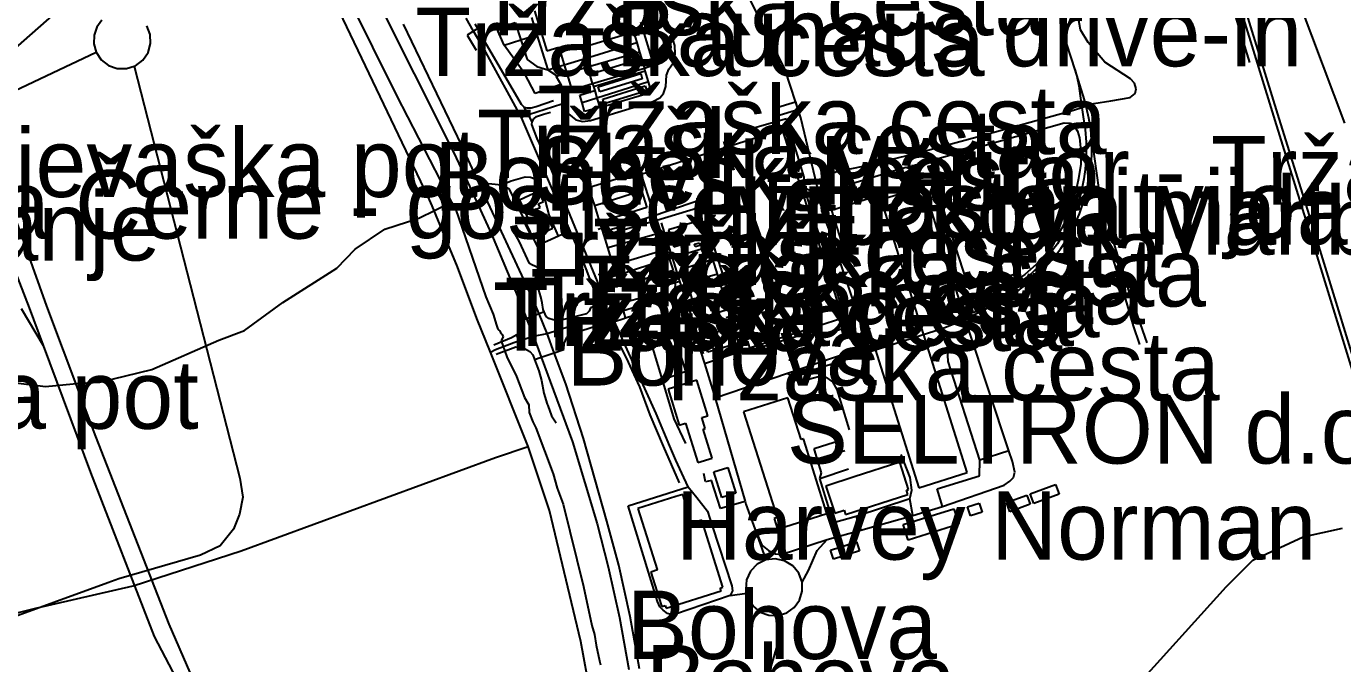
# Model space of a CAD drawing. Extents: x -8864 to 13231, y -7697 to 8949.
# Drawn here: x -3118 to -1925, y 3819 to 4397 of the extents above; entities that cross this region are included whole.
import ezdxf

# ---------------------------------------------------------------- set-up
doc = ezdxf.new("R2010")
doc.units = 0
for name, color, linetype in [('OSM_BUILDING_COMMERCIAL', 9, 'CONTINUOUS'), ('OSM_BUILDING_KIOSK', 9, 'CONTINUOUS'), ('OSM_BUILDING_RETAIL', 9, 'CONTINUOUS'), ('OSM_BUILDING_ROOF', 9, 'CONTINUOUS'), ('OSM_BUILDING_YES', 9, 'CONTINUOUS'), ('OSM_HIGHWAY_CYCLEWAY', 8, 'CONTINUOUS'), ('OSM_HIGHWAY_FOOTWAY', 8, 'CONTINUOUS'), ('OSM_HIGHWAY_PROPOSED', 8, 'CONTINUOUS'), ('OSM_HIGHWAY_SECONDARY', 8, 'CONTINUOUS'), ('OSM_HIGHWAY_SERVICE', 8, 'CONTINUOUS'), ('OSM_HIGHWAY_TRACK', 8, 'CONTINUOUS'), ('OSM_HIGHWAY_UNCLASSIFIED', 8, 'CONTINUOUS'), ('OSM_LABELS', 8, 'CONTINUOUS'), ('OSM_RAILWAY_DISUSED', 5, 'CONTINUOUS'), ('OSM_RAILWAY_RAIL', 5, 'CONTINUOUS'), ('OSM_WATERWAY_STREAM', 4, 'CONTINUOUS')]:
    doc.layers.add(name, color=color, linetype=linetype)

msp = doc.modelspace()

# ---------------------------------------------------------------- linework, layer by layer
at = {"layer": 'OSM_BUILDING_COMMERCIAL'}
for p, q in [((-2510.161072, 4075.816678), (-2536.332591, 4067.677209)), ((-2500.1381, 4043.614627), (-2510.161072, 4075.816678)), ((-2536.332591, 4067.677209), (-2526.164137, 4035.00814)), ((-2427.595979, 4059.826847), (-2467.795064, 4047.117267)), ((-2415.605166, 4021.942736), (-2427.595979, 4059.826847)), ((-2467.795064, 4047.117267), (-2437.427527, 3951.156045)), ((-2526.164137, 4035.00814), (-2520.520951, 4036.765019)), ((-2520.520951, 4036.765019), (-2509.441317, 4001.171523)), ((-2505.7966, 4041.868867), (-2500.1381, 4043.614627)), ((-2502.718499, 4031.961399), (-2505.7966, 4041.868867)), ((-2504.540857, 4031.394304), (-2502.718499, 4031.961399)), ((-2496.393842, 4005.219019), (-2504.540857, 4031.394304)), ((-2413.576069, 4022.587666), (-2415.605166, 4021.942736)), ((-2411.47806, 4015.960449), (-2413.576069, 4022.587666)), ((-2403.576068, 3990.519049), (-2411.47806, 4015.960449)), ((-2509.441317, 4001.171523), (-2496.393842, 4005.219019)), ((-2392.197813, 3955.014509), (-2403.576068, 3990.519049)), ((-2437.427527, 3951.156045), (-2440.191692, 3950.288725)), ((-2437.190161, 3940.792678), (-2392.197813, 3955.014509)), ((-2440.191692, 3950.288725), (-2437.190161, 3940.792678))]:
    msp.add_line(p, q, dxfattribs=at)
at = {"layer": 'OSM_BUILDING_KIOSK'}
for p, q in [((-2512.412221, 4199.076254), (-2507.863982, 4200.25492)), ((-2511.80732, 4196.74116), (-2512.412221, 4199.076254)), ((-2507.259081, 4197.919827), (-2511.80732, 4196.74116)), ((-2507.863982, 4200.25492), (-2507.259081, 4197.919827))]:
    msp.add_line(p, q, dxfattribs=at)
at = {"layer": 'OSM_BUILDING_RETAIL'}
for p, q in [((-2657.473493, 4410.724677), (-2646.233063, 4374.50849)), ((-2549.196299, 4361.587639), (-2560.957402, 4400.383549)), ((-2646.233063, 4374.50849), (-2635.337196, 4377.888815)), ((-2635.337196, 4377.888815), (-2630.467364, 4361.78779)), ((-2630.467364, 4361.78779), (-2628.185587, 4353.826233)), ((-2604.66338, 4344.719369), (-2557.741476, 4358.72993)), ((-2557.741476, 4358.72993), (-2549.196299, 4361.587639)), ((-2628.185587, 4353.826233), (-2623.614377, 4338.99283)), ((-2623.614377, 4338.99283), (-2604.66338, 4344.719369)), ((-2432.588322, 4303.121347), (-2560.758321, 4262.27945)), ((-2377.818025, 4132.348178), (-2432.588322, 4303.121347)), ((-2560.758321, 4262.27945), (-2548.912991, 4225.162584)), ((-2653.59141, 4247.101343), (-2671.026327, 4239.117547)), ((-2671.026327, 4239.117547), (-2665.230002, 4226.474684)), ((-2653.828776, 4235.626026), (-2649.280536, 4237.705371)), ((-2649.280536, 4237.705371), (-2653.59141, 4247.101343)), ((-2548.912991, 4225.162584), (-2505.574548, 4239.773597)), ((-2505.574548, 4239.773597), (-2494.441315, 4205.06966)), ((-2665.230002, 4226.474684), (-2655.773646, 4230.811286)), ((-2655.773646, 4230.811286), (-2652.335667, 4232.379134)), ((-2652.335667, 4232.379134), (-2653.828776, 4235.626026)), ((-2494.441315, 4205.06966), (-2497.266737, 4204.157862)), ((-2497.266737, 4204.157862), (-2467.190164, 4110.364941)), ((-2438.346363, 4112.966903), (-2377.818025, 4132.348178)), ((-2467.190164, 4110.364941), (-2464.364742, 4111.26562)), ((-2464.364742, 4111.26562), (-2462.435186, 4105.249975)), ((-2462.435186, 4105.249975), (-2438.346363, 4112.966903)), ((-2529.203953, 3970.292692), (-2563.560772, 3959.440067)), ((-2522.971181, 3972.260842), (-2529.203953, 3970.292692)), ((-2514.701655, 3946.141154), (-2522.971181, 3972.260842)), ((-2563.560772, 3959.440067), (-2546.072255, 3904.15395)), ((-2505.765972, 3948.954386), (-2514.701655, 3946.141154)), ((-2486.516353, 3888.108522), (-2505.765972, 3948.954386)), ((-2545.942087, 3903.731409), (-2551.883895, 3901.852215)), ((-2546.072255, 3904.15395), (-2545.942087, 3903.731409)), ((-2551.883895, 3901.852215), (-2542.519422, 3872.241006)), ((-2538.009467, 3868.982995), (-2488.078374, 3884.761555)), ((-2488.905327, 3887.363516), (-2486.516353, 3888.108522)), ((-2488.078374, 3884.761555), (-2488.905327, 3887.363516)), ((-2542.519422, 3872.241006), (-2541.991091, 3870.584202)), ((-2541.991091, 3870.584202), (-2538.828763, 3871.584956)), ((-2538.828763, 3871.584956), (-2538.009467, 3868.982995))]:
    msp.add_line(p, q, dxfattribs=at)
at = {"layer": 'OSM_BUILDING_ROOF'}
for p, q in [((-2599.648065, 4341.828301), (-2561.118199, 4353.770636)), ((-2559.671032, 4349.089329), (-2598.193241, 4337.146994)), ((-2561.118199, 4353.770636), (-2559.671032, 4349.089329)), ((-2598.193241, 4337.146994), (-2599.648065, 4341.828301)), ((-2595.559244, 4330.653211), (-2556.906866, 4342.640024)), ((-2555.528612, 4338.203346), (-2594.18099, 4326.227652)), ((-2556.906866, 4342.640024), (-2555.528612, 4338.203346)), ((-2594.18099, 4326.227652), (-2595.559244, 4330.653211)), ((-2655.773646, 4230.811286), (-2665.230002, 4226.474684)), ((-2665.230002, 4226.474684), (-2662.029389, 4219.069102)), ((-2652.542405, 4223.427943), (-2655.773646, 4230.811286)), ((-2646.531684, 4226.063263), (-2652.542405, 4223.427943)), ((-2640.689417, 4213.709506), (-2646.531684, 4226.063263)), ((-2662.029389, 4219.069102), (-2665.857873, 4217.401178)), ((-2665.857873, 4217.401178), (-2659.831839, 4204.813912)), ((-2659.831839, 4204.813912), (-2640.689417, 4213.709506))]:
    msp.add_line(p, q, dxfattribs=at)
at = {"layer": 'OSM_BUILDING_YES'}
for p, q in [((-2439.755245, 4322.324711), (-2420.750649, 4328.173564)), ((-2437.511753, 4315.041443), (-2439.755245, 4322.324711)), ((-2420.750649, 4328.173564), (-2418.507157, 4320.901415)), ((-2418.507157, 4320.901415), (-2437.511753, 4315.041443)), ((-2253.139604, 4272.887446), (-2296.026286, 4258.954722)), ((-2220.528575, 4172.656339), (-2253.139604, 4272.887446)), ((-2296.026286, 4258.954722), (-2263.415256, 4158.723615)), ((-2344.226904, 4243.576464), (-2388.154933, 4229.766054)), ((-2265.084476, 3992.142495), (-2344.226904, 4243.576464)), ((-2388.154933, 4229.766054), (-2309.020162, 3978.332085)), ((-2263.415256, 4158.723615), (-2220.528575, 4172.656339)), ((-2326.248341, 4001.405033), (-2367.481118, 3988.083881)), ((-2318.26978, 3976.753118), (-2326.248341, 4001.405033)), ((-2494.900734, 3992.587275), (-2482.090625, 3996.601412)), ((-2487.603642, 3969.336416), (-2494.900734, 3992.587275)), ((-2482.090625, 3996.601412), (-2474.793534, 3973.350553)), ((-2367.481118, 3988.083881), (-2392.404551, 3980.033368)), ((-2309.020162, 3978.332085), (-2265.084476, 3992.142495)), ((-2392.404551, 3980.033368), (-2393.086021, 3979.810978)), ((-2393.086021, 3979.810978), (-2385.10746, 3955.159063)), ((-2320.069168, 3976.174904), (-2318.26978, 3976.753118)), ((-2318.798111, 3972.249723), (-2320.069168, 3976.174904)), ((-2207.802693, 3972.850176), (-2184.946641, 3981.223154)), ((-2184.946641, 3981.223154), (-2181.723058, 3972.438754)), ((-2474.793534, 3973.350553), (-2487.603642, 3969.336416)), ((-2375.40608, 3953.958158), (-2318.798111, 3972.249723)), ((-2264.69397, 3960.952318), (-2254.219237, 3964.43272)), ((-2254.219237, 3964.43272), (-2251.485699, 3956.248773)), ((-2229.364717, 3964.844141), (-2210.880794, 3971.615912)), ((-2226.3249, 3956.548999), (-2229.364717, 3964.844141)), ((-2207.840978, 3963.32077), (-2226.3249, 3956.548999)), ((-2210.880794, 3971.615912), (-2207.840978, 3963.32077)), ((-2204.579109, 3964.065776), (-2207.802693, 3972.850176)), ((-2181.723058, 3972.438754), (-2204.579109, 3964.065776)), ((-2385.10746, 3955.159063), (-2376.677137, 3957.883338)), ((-2376.677137, 3957.883338), (-2375.40608, 3953.958158)), ((-2323.024758, 3944.817935), (-2277.1978, 3959.295514)), ((-2277.1978, 3959.295514), (-2272.756758, 3945.240475)), ((-2261.960432, 3952.757252), (-2264.69397, 3960.952318)), ((-2251.485699, 3956.248773), (-2261.960432, 3952.757252)), ((-2318.576059, 3930.762896), (-2323.024758, 3944.817935)), ((-2272.756758, 3945.240475), (-2318.576059, 3930.762896)), ((-2388.943601, 3921.544836), (-2365.321853, 3929.13945)), ((-2365.321853, 3929.13945), (-2362.72614, 3921.066698)), ((-2386.347889, 3913.472085), (-2388.943601, 3921.544836)), ((-2362.72614, 3921.066698), (-2386.347889, 3913.472085))]:
    msp.add_line(p, q, dxfattribs=at)
at = {"layer": 'OSM_HIGHWAY_CYCLEWAY'}
for p, q in [((-2662.948225, 4316.364662), (-2666.87625, 4323.447779)), ((-2659.471961, 4310.004313), (-2662.948225, 4316.364662))]:
    msp.add_line(p, q, dxfattribs=at)
at = {"layer": 'OSM_HIGHWAY_FOOTWAY'}
for p, q in [((-2708.88238, 4394.601413), (-2712.641952, 4392.099527)), ((-2709.739961, 4396.147022), (-2711.133529, 4398.637789)), ((-2708.88238, 4394.601413), (-2709.739961, 4396.147022)), ((-2702.03705, 4382.192059), (-2708.88238, 4394.601413)), ((-2712.641952, 4392.099527), (-2718.315766, 4388.663604)), ((-2718.315766, 4388.663604), (-2710.444402, 4374.908791)), ((-2669.112085, 4325.749514), (-2702.03705, 4382.192059)), ((-2666.87625, 4323.447779), (-2669.112085, 4325.749514)), ((-2666.87625, 4323.447779), (-2664.418363, 4322.836207)), ((-2664.418363, 4322.836207), (-2660.482681, 4322.836207)), ((-2660.482681, 4322.836207), (-2655.834901, 4324.037112)), ((-2655.834901, 4324.037112), (-2640.237656, 4329.35223)), ((-2659.831839, 4307.591383), (-2659.471961, 4310.004313)), ((-2659.471961, 4310.004313), (-2658.047765, 4312.69523)), ((-2658.047765, 4312.69523), (-2655.681762, 4314.852411)), ((-2655.681762, 4314.852411), (-2649.37242, 4317.054071)), ((-2649.37242, 4317.054071), (-2642.925252, 4318.744234)), ((-2655.107489, 4295.070834), (-2659.831839, 4307.591383)), ((-2643.813461, 4271.063849), (-2655.107489, 4295.070834)), ((-2637.856339, 4256.286044), (-2643.813461, 4271.063849)), ((-2614.448986, 4199.843499), (-2637.856339, 4256.286044)), ((-2592.833363, 4214.665783), (-2596.470423, 4213.509355)), ((-2592.833363, 4214.665783), (-2591.363225, 4212.375167)), ((-2589.816517, 4212.052702), (-2582.550054, 4214.254361)), ((-2582.550054, 4214.254361), (-2550.957401, 4224.450936)), ((-2536.439789, 4200.021411), (-2542.2208, 4218.335215)), ((-2670.903816, 4201.277913), (-2675.306573, 4208.694615)), ((-2596.470423, 4213.509355), (-2599.525554, 4212.541959)), ((-2591.363225, 4212.375167), (-2589.816517, 4212.052702)), ((-2661.891564, 4181.707606), (-2670.903816, 4201.277913)), ((-2593.905339, 4149.972574), (-2614.448986, 4199.843499)), ((-2532.350967, 4187.167277), (-2536.439789, 4200.021411)), ((-2532.350967, 4187.167277), (-2503.040091, 4195.896079)), ((-2503.040091, 4195.896079), (-2499.058468, 4196.919072)), ((-2499.058468, 4196.919072), (-2496.669493, 4197.530644)), ((-2659.93138, 4180.417745), (-2661.891564, 4181.707606)), ((-2653.032451, 4177.448841), (-2659.93138, 4180.417745)), ((-2539.280524, 4184.809945), (-2580.26062, 4171.344239)), ((-2535.291243, 4186.166523), (-2539.280524, 4184.809945)), ((-2532.350967, 4187.167277), (-2535.291243, 4186.166523)), ((-2525.482667, 4165.550983), (-2532.350967, 4187.167277)), ((-2653.407642, 4164.494632), (-2651.202435, 4169.220416)), ((-2648.422956, 4174.769043), (-2653.032451, 4177.448841)), ((-2651.202435, 4169.220416), (-2648.422956, 4174.769043)), ((-2583.124327, 4170.565875), (-2585.980376, 4169.79863)), ((-2580.26062, 4171.344239), (-2583.124327, 4170.565875)), ((-2653.484212, 4157.478232), (-2653.407642, 4164.494632)), ((-2651.608255, 4151.362511), (-2653.484212, 4157.478232)), ((-2542.060004, 4155.443365), (-2578.13964, 4145.569255)), ((-2537.159544, 4159.757728), (-2542.060004, 4155.443365)), ((-2535.12279, 4162.949022), (-2537.159544, 4159.757728)), ((-2535.12279, 4162.949022), (-2529.96965, 4164.338959)), ((-2529.96965, 4164.338959), (-2525.482667, 4165.550983)), ((-2511.118193, 4122.318396), (-2525.482667, 4165.550983)), ((-2650.38314, 4146.058513), (-2651.608255, 4151.362511)), ((-2649.648071, 4139.853836), (-2650.38314, 4146.058513)), ((-2598.139642, 4144.079243), (-2606.546994, 4141.321609)), ((-2592.182521, 4146.025154), (-2598.139642, 4144.079243)), ((-2592.182521, 4146.025154), (-2593.905339, 4149.972574)), ((-2588.591402, 4143.767897), (-2592.182521, 4146.025154)), ((-2584.180988, 4143.767897), (-2588.591402, 4143.767897)), ((-2578.13964, 4145.569255), (-2584.180988, 4143.767897)), ((-2576.615903, 4139.075471), (-2578.13964, 4145.569255)), ((-2664.617444, 4131.369663), (-2669.816526, 4129.256959)), ((-2653.269817, 4135.984252), (-2664.617444, 4131.369663)), ((-2648.729234, 4137.830088), (-2653.269817, 4135.984252)), ((-2648.729234, 4137.830088), (-2649.648071, 4139.853836)), ((-2646.792021, 4133.571323), (-2648.729234, 4137.830088)), ((-2644.510245, 4131.614292), (-2646.792021, 4133.571323)), ((-2640.589877, 4130.391148), (-2644.510245, 4131.614292)), ((-2634.303505, 4129.824054), (-2640.589877, 4130.391148)), ((-2610.306566, 4135.939775), (-2634.303505, 4129.824054)), ((-2607.772109, 4138.23039), (-2610.306566, 4135.939775)), ((-2606.546994, 4141.321609), (-2607.772109, 4138.23039)), ((-2584.847145, 4129.001211), (-2576.508706, 4131.703248)), ((-2575.00794, 4132.181386), (-2576.615903, 4139.075471)), ((-2576.508706, 4131.703248), (-2575.00794, 4132.181386)), ((-2575.00794, 4132.181386), (-2568.101354, 4134.394165)), ((-2483.530135, 4132.7596), (-2479.85479, 4133.804832)), ((-2479.85479, 4133.804832), (-2476.095219, 4134.883423)), ((-2670.796618, 4120.683831), (-2673.407644, 4117.014398)), ((-2669.571503, 4124.442219), (-2670.796618, 4120.683831)), ((-2669.816526, 4129.256959), (-2669.571503, 4124.442219)), ((-2623.040104, 4117.992913), (-2599.280531, 4125.7432)), ((-2599.280531, 4125.7432), (-2594.20396, 4125.96559)), ((-2594.20396, 4125.96559), (-2584.847145, 4129.001211)), ((-2594.20396, 4125.96559), (-2593.729228, 4125.987829)), ((-2593.729228, 4125.987829), (-2589.816517, 4124.686848)), ((-2589.816517, 4124.686848), (-2587.366287, 4121.584509)), ((-2587.366287, 4121.584509), (-2582.136578, 4111.554727)), ((-2504.096753, 4099.556795), (-2511.118193, 4122.318396)), ((-2678.223878, 4114.078852), (-2694.219285, 4107.629546)), ((-2692.098305, 4099.478958), (-2674.30351, 4106.161773)), ((-2673.407644, 4117.014398), (-2678.223878, 4114.078852)), ((-2674.30351, 4106.161773), (-2670.551595, 4105.516843)), ((-2671.478088, 4111.343457), (-2673.407644, 4117.014398)), ((-2669.395393, 4105.216616), (-2671.478088, 4111.343457)), ((-2630.712387, 4103.715485), (-2630.62816, 4109.097319)), ((-2630.62816, 4109.097319), (-2628.017134, 4114.56811)), ((-2628.017134, 4114.56811), (-2623.040104, 4117.992913)), ((-2582.136578, 4111.554727), (-2574.219272, 4096.054154)), ((-2670.551595, 4105.516843), (-2669.395393, 4105.216616)), ((-2669.395393, 4105.216616), (-2665.811932, 4104.293698)), ((-2665.811932, 4104.293698), (-2661.569971, 4101.680618)), ((-2661.569971, 4101.680618), (-2658.958945, 4098.745072)), ((-2658.958945, 4098.745072), (-2657.312696, 4094.508545)), ((-2657.312696, 4094.508545), (-2651.279005, 4096.599009)), ((-2657.312696, 4094.508545), (-2653.323416, 4084.223014)), ((-2651.279005, 4096.599009), (-2639.426017, 4100.702102)), ((-2639.426017, 4100.702102), (-2630.712387, 4103.715485)), ((-2574.219272, 4096.054154), (-2562.220802, 4069.867749)), ((-2653.323416, 4084.223014), (-2651.118209, 4075.416376)), ((-2651.118209, 4075.416376), (-2649.081455, 4064.074493)), ((-2649.081455, 4064.074493), (-2645.896156, 4053.955755)), ((-2562.220802, 4069.867749), (-2552.833359, 4044.41523)), ((-2645.896156, 4053.955755), (-2645.436738, 4052.765969)), ((-2645.436738, 4052.765969), (-2641.899218, 4043.514551)), ((-2641.899218, 4043.514551), (-2637.810397, 4037.154202)), ((-2552.833359, 4044.41523), (-2540.750662, 4016.027166)), ((-2540.750662, 4016.027166), (-2526.141166, 3982.657568))]:
    msp.add_line(p, q, dxfattribs=at)
at = {"layer": 'OSM_HIGHWAY_PROPOSED'}
for p, q in [((-2430.030895, 4357.206559), (-2539.686343, 4576.861017)), ((-3054.226982, 4395.869035), (-3056.776752, 4388.496811)), ((-3049.594516, 4402.140429), (-3054.226982, 4395.869035)), ((-3005.995736, 4389.308534), (-3009.081495, 4397.114418)), ((-3056.776752, 4388.496811), (-3057.014118, 4380.690928)), ((-3057.014118, 4380.690928), (-3054.916109, 4373.18527)), ((-3007.85638, 4372.851685), (-3005.574603, 4380.924437)), ((-3005.574603, 4380.924437), (-3005.995736, 4389.308534)), ((-3253.813528, 4279.358991), (-3054.916109, 4373.18527)), ((-3054.916109, 4373.18527), (-3050.268329, 4366.191109)), ((-3012.6037, 4365.924241), (-3007.85638, 4372.851685)), ((-3050.268329, 4366.191109), (-3043.62208, 4361.053904)), ((-3043.62208, 4361.053904), (-3035.689461, 4358.318508)), ((-3035.689461, 4358.318508), (-3027.289766, 4358.251791)), ((-3027.289766, 4358.251791), (-3020.398494, 4360.531287)), ((-3020.398494, 4360.531287), (-3019.311205, 4360.887111)), ((-3020.398494, 4360.531287), (-2924.571531, 3986.882975)), ((-3019.311205, 4360.887111), (-3012.6037, 4365.924241)), ((-2416.003328, 4313.518072), (-2430.030895, 4357.206559)), ((-3099.686405, 4142.922816), (-3174.280594, 4352.236146)), ((-2398.147277, 4238.928516), (-2416.003328, 4313.518072)), ((-3170.712446, 4283.350889), (-3115.697126, 4141.377206)), ((-3055.046278, 4024.844923), (-3099.686405, 4142.922816)), ((-3123.017189, 4140.743395), (-3103.017186, 4107.373798)), ((-3115.697126, 4141.377206), (-3103.017186, 4107.373798)), ((-3103.017186, 4107.373798), (-3060.000336, 3992.086898)), ((-2988.568475, 3854.483176), (-3055.046278, 4024.844923)), ((-3060.000336, 3992.086898), (-3002.381647, 3843.474878)), ((-2924.571531, 3986.882975), (-2921.853307, 3969.803435)), ((-2921.853307, 3969.803435), (-2924.95438, 3954.280623)), ((-2924.95438, 3954.280623), (-2930.390827, 3940.703722)), ((-2930.390827, 3940.703722), (-2942.427582, 3925.570093)), ((-2457.62661, 3941.015068), (-2447.634266, 3912.760437)), ((-2401.041611, 3921.389164), (-2392.029359, 3931.374468)), ((-2960.29129, 3917.041442), (-3034.441375, 3895.692016)), ((-2942.427582, 3925.570093), (-2960.29129, 3917.041442)), ((-2408.966574, 3903.331107), (-2401.041611, 3921.389164)), ((-2455.383118, 3908.879734), (-2461.409153, 3902.652818)), ((-2447.634266, 3912.760437), (-2455.383118, 3908.879734)), ((-2439.03549, 3913.850148), (-2447.634266, 3912.760437)), ((-2430.559226, 3912.03767), (-2439.03549, 3913.850148)), ((-2423.162594, 3907.534276), (-2430.559226, 3912.03767)), ((-2417.672547, 3900.829222), (-2423.162594, 3907.534276)), ((-2414.716958, 3892.678633), (-2408.966574, 3903.331107)), ((-3044.295894, 3892.10042), (-3244.91613, 3818.778485)), ((-3034.441375, 3895.692016), (-3044.295894, 3892.10042)), ((-2465.038556, 3894.780218), (-2465.850194, 3886.162611)), ((-2461.409153, 3902.652818), (-2465.038556, 3894.780218)), ((-2414.716958, 3892.678633), (-2417.672547, 3900.829222)), ((-2414.571475, 3884.383492), (-2414.716958, 3892.678633)), ((-2480.076842, 3880.436072), (-2464.9773, 3882.626612)), ((-2465.850194, 3886.162611), (-2464.9773, 3882.626612)), ((-2464.9773, 3882.626612), (-2463.767499, 3877.756274)), ((-2417.067647, 3876.466413), (-2414.571475, 3884.383492)), ((-2463.767499, 3877.756274), (-2459.257544, 3870.784352)), ((-2459.257544, 3870.784352), (-2452.764435, 3865.602669)), ((-2428.713896, 3864.935499), (-2421.952793, 3869.75024)), ((-2421.952793, 3869.75024), (-2417.067647, 3876.466413)), ((-2452.764435, 3865.602669), (-2444.969641, 3862.744959)), ((-2444.969641, 3862.744959), (-2436.66183, 3862.51145)), ((-2436.66183, 3862.51145), (-2436.868568, 3837.537069)), ((-2436.66183, 3862.51145), (-2428.713896, 3864.935499)), ((-2969.747646, 3810.694614), (-2988.568475, 3854.483176)), ((-3002.381647, 3843.474878), (-2975.635855, 3792.59208)), ((-2436.868568, 3837.537069), (-2443.782811, 3814.130537))]:
    msp.add_line(p, q, dxfattribs=at)
at = {"layer": 'OSM_HIGHWAY_SECONDARY'}
for p, q in [((-2837.044722, 4493.95408), (-2731.141188, 4283.250813)), ((-2723.369365, 4288.554811), (-2776.125879, 4398.582191)), ((-2707.779777, 4254.873868), (-2723.369365, 4288.554811)), ((-2731.141188, 4283.250813), (-2718.17794, 4255.663352)), ((-2718.17794, 4255.663352), (-2696.485748, 4208.083043)), ((-2658.530154, 4148.827267), (-2707.779777, 4254.873868)), ((-2696.485748, 4208.083043), (-2675.796619, 4159.212873)), ((-2675.796619, 4159.212873), (-2666.914535, 4137.073963)), ((-2653.269817, 4135.984252), (-2658.530154, 4148.827267)), ((-2666.914535, 4137.073963), (-2664.617444, 4131.369663)), ((-2664.617444, 4131.369663), (-2658.26216, 4115.568864)), ((-2645.995697, 4118.226423), (-2653.269817, 4135.984252)), ((-2639.426017, 4100.702102), (-2645.995697, 4118.226423)), ((-2658.26216, 4115.568864), (-2651.279005, 4096.599009)), ((-2651.279005, 4096.599009), (-2623.055418, 4019.896749)), ((-2628.874715, 4072.525308), (-2639.426017, 4100.702102)), ((-2613.093702, 4022.854534), (-2628.874715, 4072.525308)), ((-2591.960469, 3948.109304), (-2613.093702, 4022.854534)), ((-2623.055418, 4019.896749), (-2600.574558, 3945.57406)), ((-2600.574558, 3945.57406), (-2590.574557, 3906.433446)), ((-2580.995689, 3908.201445), (-2591.960469, 3948.109304)), ((-2590.574557, 3906.433446), (-2580.421417, 3860.721212)), ((-2570.804264, 3861.644129), (-2580.995689, 3908.201445)), ((-2580.421417, 3860.721212), (-2571.922182, 3813.385531)), ((-2562.220802, 3814.130537), (-2570.804264, 3861.644129))]:
    msp.add_line(p, q, dxfattribs=at)
at = {"layer": 'OSM_HIGHWAY_SERVICE'}
for p, q in [((-2533.323402, 4389.008308), (-2552.02172, 4449.275958)), ((-2660.000292, 4404.642315), (-2655.145774, 4389.030547)), ((-2691.539346, 4394.790444), (-2674.801213, 4400.016606)), ((-2684.7859, 4379.512261), (-2691.539346, 4394.790444)), ((-2674.801213, 4400.016606), (-2669.709329, 4384.349241)), ((-2684.7859, 4379.512261), (-2669.709329, 4384.349241)), ((-2669.709329, 4384.349241), (-2655.145774, 4389.030547)), ((-2669.709329, 4384.349241), (-2663.935974, 4366.60253)), ((-2655.145774, 4389.030547), (-2645.245314, 4357.239918)), ((-2614.456643, 4377.34396), (-2567.649593, 4391.754823)), ((-2611.439797, 4367.558807), (-2564.663375, 4382.058625)), ((-2567.649593, 4391.754823), (-2564.663375, 4382.058625)), ((-2564.663375, 4382.058625), (-2562.082977, 4373.207509)), ((-2530.207016, 4379.212035), (-2533.323402, 4389.008308)), ((-2666.072268, 4353.68168), (-2684.7859, 4379.512261)), ((-2611.439797, 4367.558807), (-2614.456643, 4377.34396)), ((-2562.082977, 4373.207509), (-2609.05848, 4359.508294)), ((-2562.082977, 4373.207509), (-2560.406101, 4367.547687)), ((-2531.240707, 4363.700343), (-2529.755255, 4371.828692)), ((-2529.755255, 4371.828692), (-2530.207016, 4379.212035)), ((-2663.935974, 4366.60253), (-2655.260629, 4360.342256)), ((-2655.260629, 4360.342256), (-2645.245314, 4357.239918)), ((-2645.245314, 4357.239918), (-2630.467364, 4361.78779)), ((-2645.245314, 4357.239918), (-2638.422955, 4352.59197)), ((-2630.467364, 4361.78779), (-2611.439797, 4367.558807)), ((-2609.05848, 4359.508294), (-2628.185587, 4353.826233)), ((-2609.05848, 4359.508294), (-2611.439797, 4367.558807)), ((-2607.190179, 4353.2369), (-2609.05848, 4359.508294)), ((-2607.190179, 4353.2369), (-2560.406101, 4367.547687)), ((-2560.406101, 4367.547687), (-2557.741476, 4358.72993)), ((-2557.037034, 4356.194685), (-2557.741476, 4358.72993)), ((-2537.787415, 4352.280624), (-2535.559237, 4357.784773)), ((-2535.559237, 4357.784773), (-2531.240707, 4363.700343)), ((-2656.906877, 4335.679221), (-2666.072268, 4353.68168)), ((-2638.422955, 4352.59197), (-2637.618973, 4351.179794)), ((-2628.185587, 4353.826233), (-2637.618973, 4351.179794)), ((-2637.618973, 4351.179794), (-2633.507181, 4343.974363)), ((-2604.66338, 4344.719369), (-2607.190179, 4353.2369)), ((-2603.874712, 4342.050691), (-2557.037034, 4356.194685)), ((-2554.066131, 4346.164903), (-2600.758326, 4331.53165)), ((-2554.066131, 4346.164903), (-2557.037034, 4356.194685)), ((-2551.34025, 4336.957963), (-2554.066131, 4346.164903)), ((-2538.223862, 4342.006213), (-2537.787415, 4352.280624)), ((-2633.507181, 4343.974363), (-2656.906877, 4335.679221)), ((-2633.507181, 4343.974363), (-2631.554654, 4336.880126)), ((-2631.554654, 4336.880126), (-2631.363229, 4331.075751)), ((-2616.286658, 4334.300404), (-2602.825707, 4338.514692)), ((-2614.096765, 4327.339602), (-2616.286658, 4334.300404)), ((-2604.66338, 4344.719369), (-2603.874712, 4342.050691)), ((-2603.874712, 4342.050691), (-2602.825707, 4338.514692)), ((-2602.825707, 4338.514692), (-2600.758326, 4331.53165)), ((-2598.24684, 4323.069717), (-2551.34025, 4336.957963)), ((-2543.713909, 4331.676204), (-2540.344843, 4335.734819)), ((-2540.344843, 4335.734819), (-2538.223862, 4342.006213)), ((-2632.580687, 4326.094219), (-2662.948225, 4316.364662)), ((-2631.363229, 4331.075751), (-2632.580687, 4326.094219)), ((-2632.580687, 4326.094219), (-2626.56231, 4317.187505)), ((-2600.758326, 4331.53165), (-2614.096765, 4327.339602)), ((-2612.082982, 4319.511479), (-2614.096765, 4327.339602)), ((-2598.24684, 4323.069717), (-2612.082982, 4319.511479)), ((-2606.769046, 4311.171859), (-2550.107478, 4328.551626)), ((-2600.758326, 4331.53165), (-2598.24684, 4323.069717)), ((-2550.107478, 4328.551626), (-2543.713909, 4331.676204)), ((-2662.948225, 4316.364662), (-2669.22694, 4313.962852)), ((-2626.56231, 4317.187505), (-2619.847149, 4311.983582)), ((-2619.847149, 4311.983582), (-2613.966597, 4310.482451)), ((-2613.966597, 4310.482451), (-2606.769046, 4311.171859)), ((-2428.912977, 4312.795305), (-2461.891542, 4303.499409)), ((-2412.833343, 4259.777564), (-2428.912977, 4312.795305)), ((-2320.444359, 4268.606441), (-2177.082935, 4309.003558)), ((-2177.082935, 4309.003558), (-2171.508661, 4308.859005)), ((-2171.508661, 4308.859005), (-2167.74909, 4305.667711)), ((-2167.74909, 4305.667711), (-2164.977267, 4301.50902)), ((-2164.977267, 4301.50902), (-2163.162565, 4295.471136)), ((-2163.162565, 4295.471136), (-2161.853224, 4283.606637)), ((-2161.853224, 4283.606637), (-2161.91448, 4271.731019)), ((-2608.430608, 4250.592863), (-2565.38313, 4263.936255)), ((-2565.38313, 4263.936255), (-2560.413758, 4247.657317)), ((-2161.91448, 4271.731019), (-2164.196256, 4258.721213)), ((-2687.3127, 4252.64997), (-2707.779777, 4254.873868)), ((-2678.507186, 4256.174849), (-2687.3127, 4252.64997)), ((-2680.06155, 4249.036134), (-2687.3127, 4252.64997)), ((-2665.827245, 4259.755325), (-2678.507186, 4256.174849)), ((-2660.96507, 4259.510696), (-2665.827245, 4259.755325)), ((-2656.89922, 4258.12076), (-2660.96507, 4259.510696)), ((-2647.542404, 4238.472616), (-2656.89922, 4258.12076)), ((-2602.779765, 4234.047058), (-2608.430608, 4250.592863)), ((-2412.243757, 4249.847857), (-2412.833343, 4259.777564)), ((-2412.098274, 4247.457166), (-2412.243757, 4249.847857)), ((-2405.413741, 4246.612085), (-2412.243757, 4249.847857)), ((-2341.814959, 4239.873672), (-2304.32644, 4251.838247)), ((-2164.196256, 4258.721213), (-2167.136532, 4244.232514)), ((-2654.931379, 4197.608481), (-2680.06155, 4249.036134)), ((-2644.004885, 4225.585124), (-2647.542404, 4238.472616)), ((-2602.779765, 4234.047058), (-2560.413758, 4247.657317)), ((-2560.413758, 4247.657317), (-2555.58221, 4232.334656)), ((-2394.219252, 4191.659552), (-2412.098274, 4247.457166)), ((-2398.147277, 4238.928516), (-2405.413741, 4246.612085)), ((-2167.136532, 4244.232514), (-2176.531633, 4219.035743)), ((-2635.60519, 4206.381761), (-2644.004885, 4225.585124)), ((-2598.285125, 4218.957907), (-2602.779765, 4234.047058)), ((-2555.58221, 4232.334656), (-2598.285125, 4218.957907)), ((-2509.68634, 4231.856518), (-2546.569958, 4220.603592)), ((-2506.355559, 4220.892698), (-2509.68634, 4231.856518)), ((-2596.470423, 4213.509355), (-2598.285125, 4218.957907)), ((-2546.569958, 4220.603592), (-2594.242245, 4206.83766)), ((-2546.569958, 4220.603592), (-2542.971183, 4209.606413)), ((-2506.355559, 4220.892698), (-2535.781289, 4212.09718)), ((-2501.73075, 4205.692352), (-2506.355559, 4220.892698)), ((-2176.531633, 4219.035743), (-2189.027806, 4195.618092)), ((-2635.60519, 4206.381761), (-2654.931379, 4197.608481)), ((-2624.984975, 4211.20762), (-2635.60519, 4206.381761)), ((-2594.242245, 4206.83766), (-2596.470423, 4213.509355)), ((-2590.880836, 4195.973915), (-2594.242245, 4206.83766)), ((-2590.880836, 4195.973915), (-2542.971183, 4209.606413)), ((-2542.971183, 4209.606413), (-2538.00181, 4194.439425)), ((-2535.781289, 4212.09718), (-2531.095225, 4196.696682)), ((-2531.095225, 4196.696682), (-2501.73075, 4205.692352)), ((-2499.058468, 4196.919072), (-2501.73075, 4205.692352)), ((-2651.677167, 4190.936785), (-2654.931379, 4197.608481)), ((-2651.110552, 4185.710624), (-2651.677167, 4190.936785)), ((-2585.988033, 4179.995204), (-2590.880836, 4195.973915)), ((-2585.988033, 4179.995204), (-2538.00181, 4194.439425)), ((-2538.00181, 4194.439425), (-2535.291243, 4186.166523)), ((-2495.543919, 4185.377039), (-2499.058468, 4196.919072)), ((-2375.934411, 4133.004228), (-2394.219252, 4191.659552)), ((-2189.027806, 4195.618092), (-2202.626582, 4180.773569)), ((-2653.032451, 4177.448841), (-2652.243783, 4179.539305)), ((-2652.243783, 4179.539305), (-2651.110552, 4185.710624)), ((-2583.124327, 4170.565875), (-2585.988033, 4179.995204)), ((-2535.291243, 4186.166523), (-2531.753724, 4175.358376)), ((-2522.327995, 4177.059658), (-2495.543919, 4185.377039)), ((-2491.409156, 4171.789019), (-2495.543919, 4185.377039)), ((-2202.626582, 4180.773569), (-2212.733781, 4171.644465)), ((-2658.530154, 4148.827267), (-2656.807336, 4167.430178)), ((-2656.807336, 4167.430178), (-2653.032451, 4177.448841)), ((-2580.115138, 4160.658407), (-2583.124327, 4170.565875)), ((-2531.753724, 4175.358376), (-2580.115138, 4160.658407)), ((-2531.753724, 4175.358376), (-2529.885424, 4166.94092)), ((-2529.885424, 4166.94092), (-2529.96965, 4164.338959)), ((-2518.530139, 4164.09433), (-2522.327995, 4177.059658)), ((-2491.409156, 4171.789019), (-2518.530139, 4164.09433)), ((-2486.148818, 4154.509327), (-2491.409156, 4171.789019)), ((-2212.733781, 4171.644465), (-2224.357059, 4163.371563)), ((-2530.184045, 4157.578307), (-2534.755256, 4149.316524)), ((-2529.96965, 4164.338959), (-2530.184045, 4157.578307)), ((-2513.376999, 4146.469934), (-2518.530139, 4164.09433)), ((-2513.376999, 4146.469934), (-2486.148818, 4154.509327)), ((-2481.753718, 4140.053987), (-2486.148818, 4154.509327)), ((-2236.814947, 4155.821427), (-2270.52858, 4143.334237)), ((-2224.357059, 4163.371563), (-2236.814947, 4155.821427)), ((-2561.968122, 4143.48991), (-2557.220802, 4128.078293)), ((-2508.997213, 4131.491977), (-2513.376999, 4146.469934)), ((-2508.997213, 4131.491977), (-2481.753718, 4140.053987)), ((-2504.426003, 4115.835732), (-2508.997213, 4131.491977)), ((-2479.85479, 4133.804832), (-2481.753718, 4140.053987)), ((-2476.906857, 4124.141993), (-2479.85479, 4133.804832)), ((-2375.444365, 4127.133136), (-2375.934411, 4133.004228)), ((-2541.256022, 4127.677991), (-2557.220802, 4128.078293)), ((-2557.220802, 4128.078293), (-2541.501045, 4076.061307)), ((-2535.934429, 4125.932231), (-2541.256022, 4127.677991)), ((-2532.404566, 4122.540786), (-2535.934429, 4125.932231)), ((-2520.268271, 4084.111819), (-2532.404566, 4122.540786)), ((-2504.426003, 4115.835732), (-2476.906857, 4124.141993)), ((-2472.381589, 4109.264112), (-2476.906857, 4124.141993)), ((-2397.159528, 4116.769769), (-2376.585254, 4122.807654)), ((-2376.585254, 4122.807654), (-2375.444365, 4127.133136)), ((-2283.399945, 4115.246399), (-2263.752163, 4122.118245)), ((-2500.107472, 4101.080165), (-2504.426003, 4115.835732)), ((-2472.381589, 4109.264112), (-2500.107472, 4101.080165)), ((-2470.13044, 4102.080919), (-2472.381589, 4109.264112)), ((-2456.386181, 4104.382654), (-2414.303481, 4117.18119)), ((-2414.303481, 4117.18119), (-2397.159528, 4116.769769)), ((-2282.251399, 4092.751665), (-2283.399945, 4115.246399)), ((-2503.376998, 4091.005905), (-2470.13044, 4102.080919)), ((-2470.13044, 4102.080919), (-2456.386181, 4104.382654)), ((-2541.501045, 4076.061307), (-2520.268271, 4084.111819)), ((-2253.583709, 4003.273108), (-2282.251399, 4092.751665)), ((-2541.501045, 4076.061307), (-2530.988027, 4040.70132)), ((-2427.894601, 4081.943518), (-2420.865503, 4075.850036)), ((-2420.865503, 4075.850036), (-2413.560755, 4075.282942)), ((-2413.560755, 4075.282942), (-2405.765961, 4077.684752)), ((-2405.765961, 4077.684752), (-2398.744521, 4079.319318)), ((-2398.744521, 4079.319318), (-2393.170248, 4078.451997)), ((-2393.170248, 4078.451997), (-2387.205469, 4074.315546)), ((-2387.205469, 4074.315546), (-2383.354014, 4067.399222)), ((-2383.354014, 4067.399222), (-2372.19781, 4030.771613)), ((-2530.988027, 4040.70132), (-2520.49798, 4018.395618)), ((-2403.821091, 4013.936701), (-2379.778209, 4021.431239)), ((-2400.988013, 4004.52961), (-2403.821091, 4013.936701)), ((-2400.988013, 4004.52961), (-2376.026295, 4012.113104)), ((-2227.236079, 4011.657205), (-2253.583709, 4003.273108)), ((-2397.190156, 3991.931225), (-2400.988013, 4004.52961)), ((-2316.776671, 3987.605742), (-2324.854773, 4008.365835)), ((-2398.729207, 3986.738422), (-2372.756769, 3995.389387)), ((-2398.729207, 3986.738422), (-2397.190156, 3991.931225)), ((-2315.145737, 3976.063709), (-2316.776671, 3987.605742)), ((-2572.458169, 3961.908595), (-2517.963523, 3978.965897)), ((-2517.963523, 3978.965897), (-2510.222328, 3969.314177)), ((-2386.125836, 3946.46362), (-2398.729207, 3986.738422)), ((-2316.968095, 3968.179989), (-2315.145737, 3976.063709)), ((-2510.222328, 3969.314177), (-2500.658774, 3956.960421)), ((-2316.968095, 3968.179989), (-2365.635788, 3952.223517)), ((-2314.464267, 3953.168674), (-2316.968095, 3968.179989)), ((-2545.972715, 3875.054238), (-2572.458169, 3961.908595)), ((-2500.658774, 3956.960421), (-2496.32493, 3943.717105)), ((-2365.635788, 3952.223517), (-2386.125836, 3946.46362)), ((-2365.635788, 3952.223517), (-2361.523996, 3939.947597)), ((-2496.32493, 3943.717105), (-2478.537792, 3889.47622)), ((-2480.076842, 3880.436072), (-2529.671028, 3863.734594)), ((-2478.001804, 3884.917228), (-2480.076842, 3880.436072)), ((-2478.537792, 3889.47622), (-2478.001804, 3884.917228)), ((-2543.867048, 3870.350692), (-2545.972715, 3875.054238)), ((-2540.873174, 3867.237234), (-2543.867048, 3870.350692)), ((-2536.723097, 3864.168254), (-2540.873174, 3867.237234)), ((-2533.323402, 3863.467726), (-2536.723097, 3864.168254)), ((-2529.671028, 3863.734594), (-2533.323402, 3863.467726))]:
    msp.add_line(p, q, dxfattribs=at)
at = {"layer": 'OSM_HIGHWAY_TRACK'}
for p, q in [((-2162.19013, 4393.511703), (-2164.180942, 4403.697158)), ((-2155.429027, 4382.114223), (-2162.19013, 4393.511703)), ((-2140.138061, 4364.178481), (-2155.429027, 4382.114223)), ((-2117.098242, 4348.900298), (-2140.138061, 4364.178481)), ((-2113.331013, 4345.241985), (-2117.098242, 4348.900298)), ((-2111.669451, 4339.926867), (-2113.331013, 4345.241985)), ((-2117.312637, 4332.176581), (-2112.664857, 4335.612504)), ((-2112.664857, 4335.612504), (-2111.669451, 4339.926867)), ((-2168.614327, 4320.556711), (-2161.102841, 4322.980761)), ((-2161.102841, 4322.980761), (-2157.327955, 4324.203905)), ((-2157.327955, 4324.203905), (-2150.107434, 4326.527879)), ((-2150.107434, 4326.527879), (-2134.824124, 4328.963048)), ((-2134.824124, 4328.963048), (-2117.312637, 4332.176581)), ((-2252.818012, 4297.417047), (-2168.614327, 4320.556711)), ((-2311.868554, 4281.3605), (-2252.818012, 4297.417047)), ((-2360.949723, 4269.51824), (-2311.868554, 4281.3605)), ((-2392.749114, 4260.989589), (-2384.104397, 4264.636783)), ((-2384.104397, 4264.636783), (-2360.949723, 4269.51824)), ((-2397.955853, 4249.036134), (-2396.845593, 4255.896861)), ((-2396.845593, 4255.896861), (-2392.749114, 4260.989589)), ((-2398.147277, 4238.928516), (-2397.955853, 4249.036134)), ((-2253.874673, 3989.140232), (-2253.583709, 4003.273108)), ((-2502.320336, 3983.658322), (-2503.920643, 3991.086144)), ((-2292.350941, 3977.220136), (-2253.874673, 3989.140232)), ((-2496.769034, 3984.692435), (-2502.320336, 3983.658322)), ((-2488.683275, 3959.417828), (-2496.769034, 3984.692435)), ((-2287.312656, 3961.330381), (-2292.350941, 3977.220136)), ((-2466.432124, 3965.878254), (-2488.683275, 3959.417828)), ((-1960.237581, 3933.676203), (-1924.602049, 3941.559923)), ((-2006.118138, 3912.571406), (-1960.237581, 3933.676203)), ((-2030.153362, 3888.553302), (-2006.118138, 3912.571406)), ((-2119.004827, 3790.301465), (-2030.153362, 3888.553302))]:
    msp.add_line(p, q, dxfattribs=at)
at = {"layer": 'OSM_HIGHWAY_UNCLASSIFIED'}
for p, q in [((-2753.683304, 4242.019735), (-2919.426048, 4587.98051)), ((-3156.746136, 4351.791366), (-3062.764502, 4434.542631)), ((-1962.504044, 4413.915972), (-1922.994086, 4308.75893)), ((-2712.641952, 4392.099527), (-2719.456654, 4403.975145)), ((-2701.501063, 4373.318704), (-2712.641952, 4392.099527)), ((-2669.22694, 4313.962852), (-2701.501063, 4373.318704)), ((-2624.984975, 4211.20762), (-2669.22694, 4313.962852)), ((-2325.880807, 4267.005235), (-2385.704703, 4249.069493)), ((-2320.444359, 4268.606441), (-2325.880807, 4267.005235)), ((-2314.594435, 4266.649411), (-2320.444359, 4268.606441)), ((-2309.357068, 4261.556683), (-2314.594435, 4266.649411)), ((-2304.32644, 4251.838247), (-2309.357068, 4261.556683)), ((-2270.52858, 4143.334237), (-2304.32644, 4251.838247)), ((-2750.337209, 4234.00258), (-2753.683304, 4242.019735)), ((-2392.358609, 4246.389695), (-2398.147277, 4238.928516)), ((-2398.147277, 4238.928516), (-2397.167185, 4229.421349)), ((-2385.704703, 4249.069493), (-2392.358609, 4246.389695)), ((-2746.692492, 4225.24042), (-2750.337209, 4234.00258)), ((-2397.167185, 4229.421349), (-2390.18403, 4211.507847)), ((-2727.174879, 4178.438475), (-2746.692492, 4225.24042)), ((-2613.989568, 4185.666146), (-2624.984975, 4211.20762)), ((-2390.18403, 4211.507847), (-2360.421393, 4123.385867)), ((-2709.709333, 4131.681009), (-2727.174879, 4178.438475)), ((-2598.139642, 4144.079243), (-2613.989568, 4185.666146)), ((-2594.60978, 4134.805586), (-2598.139642, 4144.079243)), ((-2576.615903, 4139.075471), (-2561.968122, 4143.48991)), ((-2561.968122, 4143.48991), (-2534.755256, 4149.316524)), ((-2534.755256, 4149.316524), (-2526.102881, 4146.392098)), ((-2526.102881, 4146.392098), (-2517.79507, 4134.616555)), ((-2268.040065, 4135.350441), (-2270.52858, 4143.334237)), ((-2697.228474, 4101.158001), (-2709.709333, 4131.681009)), ((-2645.995697, 4118.226423), (-2594.60978, 4134.805586)), ((-2594.60978, 4134.805586), (-2587.710851, 4135.728504)), ((-2587.710851, 4135.728504), (-2576.615903, 4139.075471)), ((-2584.847145, 4129.001211), (-2587.710851, 4135.728504)), ((-2517.79507, 4134.616555), (-2513.859388, 4123.441465)), ((-2266.692439, 4131.00272), (-2268.040065, 4135.350441)), ((-2263.752163, 4122.118245), (-2266.692439, 4131.00272)), ((-2658.26216, 4115.568864), (-2645.995697, 4118.226423)), ((-2583.637344, 4126.16574), (-2584.847145, 4129.001211)), ((-2546.998749, 4045.605016), (-2583.637344, 4126.16574)), ((-2513.859388, 4123.441465), (-2503.376998, 4091.005905)), ((-2360.421393, 4123.385867), (-2359.724608, 4115.791254)), ((-2227.236079, 4011.657205), (-2263.752163, 4122.118245)), ((-2692.825717, 4103.682126), (-2676.217752, 4109.831206)), ((-2676.217752, 4109.831206), (-2671.478088, 4111.343457)), ((-2671.478088, 4111.343457), (-2658.26216, 4115.568864)), ((-2362.955849, 4107.863056), (-2366.523997, 4104.371535)), ((-2360.980351, 4111.543608), (-2362.955849, 4107.863056)), ((-2359.724608, 4115.791254), (-2360.980351, 4111.543608)), ((-2697.228474, 4101.158001), (-2692.825717, 4103.682126)), ((-2663.093708, 4015.782537), (-2697.228474, 4101.158001)), ((-2372.213124, 4100.891134), (-2427.894601, 4081.943518)), ((-2366.523997, 4104.371535), (-2372.213124, 4100.891134)), ((-2503.376998, 4091.005905), (-2493.606706, 4059.593338)), ((-2427.894601, 4081.943518), (-2493.606706, 4059.593338)), ((-2493.606706, 4059.593338), (-2466.432124, 3965.878254)), ((-2534.801197, 4015.904851), (-2546.998749, 4045.605016)), ((-2692.626636, 4005.61932), (-2663.093708, 4015.782537)), ((-2643.836431, 3957.783263), (-2663.093708, 4015.782537)), ((-2529.142698, 4003.395422), (-2534.801197, 4015.904851)), ((-2224.020153, 4001.938768), (-2227.236079, 4011.657205)), ((-2923.430643, 3921.211252), (-2692.626636, 4005.61932)), ((-2523.836418, 3991.630999), (-2529.142698, 4003.395422)), ((-2221.899172, 3992.4872), (-2224.020153, 4001.938768)), ((-2517.963523, 3978.965897), (-2523.836418, 3991.630999)), ((-2226.233016, 3984.36997), (-2223.009433, 3987.561264)), ((-2223.009433, 3987.561264), (-2221.899172, 3992.4872)), ((-2287.312656, 3961.330381), (-2231.539296, 3980.689418)), ((-2231.539296, 3980.689418), (-2226.233016, 3984.36997)), ((-2466.432124, 3965.878254), (-2465.65877, 3963.231814)), ((-2465.65877, 3963.231814), (-2457.62661, 3941.015068)), ((-2615.429078, 3838.749094), (-2643.836431, 3957.783263)), ((-2361.523996, 3939.947597), (-2314.464267, 3953.168674)), ((-2314.464267, 3953.168674), (-2287.312656, 3961.330381)), ((-2457.62661, 3941.015068), (-2451.11053, 3926.203904)), ((-2392.029359, 3931.374468), (-2361.523996, 3939.947597)), ((-2433.759839, 3917.74197), (-2392.029359, 3931.374468)), ((-3021.194819, 3889.198232), (-2923.430643, 3921.211252)), ((-2451.11053, 3926.203904), (-2445.268263, 3921.300208)), ((-2445.268263, 3921.300208), (-2438.821095, 3918.475856)), ((-2438.821095, 3918.475856), (-2433.759839, 3917.74197)), ((-3109.502639, 3869.08307), (-3021.194819, 3889.198232)), ((-3225.750737, 3839.527459), (-3109.502639, 3869.08307)), ((-2599.364757, 3751.939215), (-2615.429078, 3838.749094))]:
    msp.add_line(p, q, dxfattribs=at)
at = {"layer": 'OSM_RAILWAY_DISUSED'}
msp.add_line((-2008.71385, 4363.689223), (-2063.836368, 4543.446942), dxfattribs=at)
at = {"layer": 'OSM_RAILWAY_RAIL'}
for p, q in [((-2178.744497, 4395.224104), (-2180.987989, 4408.189433)), ((-1985.857799, 4311.260815), (-2016.623499, 4411.269532)), ((-1983.438197, 4316.909518), (-2013.040037, 4412.726186)), ((-2174.785844, 4380.42406), (-2178.744497, 4395.224104)), ((-2167.274358, 4357.206559), (-2174.785844, 4380.42406)), ((-2158.813407, 4329.974922), (-2167.274358, 4357.206559)), ((-2167.274358, 4357.206559), (-2165.413714, 4350.078964)), ((-2165.413714, 4350.078964), (-2163.85935, 4342.673382)), ((-2163.85935, 4342.673382), (-2162.542351, 4333.722191)), ((-2162.542351, 4333.722191), (-2161.102841, 4322.980761)), ((-2161.102841, 4322.980761), (-2159.977266, 4314.607783)), ((-2157.327955, 4324.203905), (-2158.813407, 4329.974922)), ((-2156.983392, 4322.858446), (-2157.327955, 4324.203905)), ((-2154.854754, 4313.395758), (-2156.983392, 4322.858446)), ((-2159.977266, 4314.607783), (-2158.131937, 4302.954554)), ((-2152.8716, 4303.299259), (-2154.854754, 4313.395758)), ((-1956.462696, 4216.900801), (-1985.857799, 4311.260815)), ((-1953.545391, 4221.08173), (-1983.438197, 4316.909518)), ((-2158.131937, 4302.954554), (-2157.098246, 4291.734986)), ((-2152.182472, 4294.003363), (-2152.8716, 4303.299259)), ((-2149.625045, 4278.736299), (-2152.8716, 4303.299259)), ((-2157.098246, 4291.734986), (-2157.098246, 4280.659972)), ((-2152.067618, 4280.181833), (-2152.182472, 4294.003363)), ((-2157.098246, 4280.659972), (-2157.925199, 4266.827323)), ((-2153.032396, 4266.00448), (-2152.067618, 4280.181833)), ((-2145.360113, 4248.435682), (-2149.625045, 4278.736299)), ((-2157.925199, 4266.827323), (-2159.165628, 4258.231955)), ((-2155.536225, 4251.171077), (-2153.032396, 4266.00448)), ((-2159.165628, 4258.231955), (-2161.91448, 4245.155431)), ((-2159.31111, 4238.316943), (-2155.536225, 4251.171077)), ((-2161.91448, 4245.155431), (-2166.255981, 4232.145625)), ((-2163.254449, 4226.474684), (-2159.31111, 4238.316943)), ((-2142.764401, 4229.321274), (-2145.360113, 4248.435682)), ((-2145.360113, 4248.435682), (-2143.530098, 4238.517094)), ((-2143.530098, 4238.517094), (-2140.314171, 4226.596998)), ((-2166.255981, 4232.145625), (-2170.589825, 4221.826736)), ((-2168.790437, 4214.132047), (-2163.254449, 4226.474684)), ((-2141.600542, 4220.236648), (-2142.764401, 4229.321274)), ((-2140.314171, 4226.596998), (-2137.304982, 4217.467895)), ((-2170.589825, 4221.826736), (-2176.378493, 4210.962992)), ((-2174.870071, 4203.134869), (-2168.790437, 4214.132047)), ((-2139.877724, 4210.673885), (-2141.600542, 4220.236648)), ((-2137.304982, 4217.467895), (-2131.730709, 4198.420204)), ((-1876.20235, 3955.937427), (-1956.462696, 4216.900801)), ((-1873.208475, 3960.073879), (-1953.545391, 4221.08173)), ((-2176.378493, 4210.962992), (-2183.262108, 4199.532153)), ((-2180.27589, 4195.228909), (-2174.870071, 4203.134869)), ((-2132.641888, 4185.766221), (-2139.877724, 4210.673885)), ((-2190.352461, 4190.18066), (-2197.787378, 4181.640889)), ((-2183.262108, 4199.532153), (-2190.352461, 4190.18066)), ((-2188.147254, 4184.620913), (-2180.27589, 4195.228909)), ((-2131.730709, 4198.420204), (-2118.376956, 4156.110534)), ((-2197.787378, 4181.640889), (-2206.669461, 4172.567383)), ((-2196.31724, 4175.636363), (-2188.147254, 4184.620913)), ((-2120.390738, 4145.925079), (-2132.641888, 4185.766221)), ((-2214.24986, 4166.71853), (-2221.60055, 4161.725878)), ((-2218.047717, 4157.767339), (-2206.906828, 4165.85121)), ((-2206.669461, 4172.567383), (-2214.24986, 4166.71853)), ((-2206.906828, 4165.85121), (-2196.31724, 4175.636363)), ((-2227.450474, 4151.573781), (-2218.047717, 4157.767339)), ((-2118.376956, 4156.110534), (-2102.282007, 4109.586577)), ((-2266.692439, 4131.00272), (-2238.667934, 4145.46918)), ((-2251.998716, 4139.675924), (-2244.870078, 4142.500275)), ((-2244.870078, 4142.500275), (-2238.667934, 4145.46918)), ((-2238.667934, 4145.46918), (-2227.450474, 4151.573781)), ((-2114.127338, 4125.220584), (-2120.390738, 4145.925079)), ((-2286.899179, 4122.918849), (-2266.692439, 4131.00272)), ((-2272.504078, 4134.483121), (-2268.040065, 4135.350441)), ((-2268.040065, 4135.350441), (-2261.983403, 4136.517988)), ((-2261.983403, 4136.517988), (-2251.998716, 4139.675924)), ((-2353.055389, 4101.825171), (-2286.899179, 4122.918849)), ((-2108.545408, 4108.218879), (-2114.127338, 4125.220584)), ((-2412.289698, 4082.799719), (-2353.055389, 4101.825171))]:
    msp.add_line(p, q, dxfattribs=at)
at = {"layer": 'OSM_WATERWAY_STREAM'}
for p, q in [((-2826.034001, 4421.877528), (-2782.550076, 4333.800027)), ((-2782.550076, 4333.800027), (-2732.772123, 4237.07156)), ((-2762.343336, 4222.582861), (-2732.772123, 4237.07156)), ((-2732.772123, 4237.07156), (-2729.096778, 4231.222707)), ((-2729.096778, 4231.222707), (-2701.569975, 4151.329152)), ((-2793.070751, 4212.75323), (-2762.343336, 4222.582861)), ((-2820.107507, 4194.672935), (-2793.070751, 4212.75323)), ((-2836.654217, 4177.270929), (-2820.107507, 4194.672935)), ((-2885.735386, 4146.080752), (-2836.654217, 4177.270929)), ((-2920.375512, 4120.872862), (-2885.735386, 4146.080752)), ((-2701.569975, 4151.329152), (-2694.977325, 4135.583951)), ((-2694.977325, 4135.583951), (-2692.006421, 4125.609766)), ((-2943.668011, 4111.999507), (-2920.375512, 4120.872862)), ((-2692.006421, 4125.609766), (-2690.720051, 4121.951453)), ((-2690.720051, 4121.951453), (-2689.870127, 4121.13973)), ((-2689.870127, 4121.13973), (-2688.798152, 4120.650472)), ((-2688.798152, 4120.650472), (-2687.99417, 4118.181945)), ((-2687.99417, 4118.181945), (-2686.876252, 4117.63709)), ((-3004.311203, 4085.535114), (-2943.668011, 4111.999507)), ((-2685.850219, 4115.524386), (-2687.481153, 4111.399054)), ((-2687.481153, 4111.399054), (-2682.527094, 4096.921475)), ((-2686.876252, 4117.63709), (-2685.850219, 4115.524386)), ((-2682.527094, 4096.921475), (-2673.62204, 4079.152525)), ((-3051.409217, 4074.104276), (-3004.311203, 4085.535114)), ((-3130.245367, 4073.626138), (-3100.842607, 4070.090139)), ((-3100.842607, 4070.090139), (-3069.372466, 4073.047924)), ((-3069.372466, 4073.047924), (-3051.409217, 4074.104276)), ((-2673.62204, 4079.152525), (-2666.592942, 4060.071476)), ((-2666.592942, 4060.071476), (-2662.641947, 4053.455378)), ((-2662.641947, 4053.455378), (-2662.151901, 4046.438978)), ((-2662.151901, 4046.438978), (-2658.836433, 4037.932566)), ((-2658.836433, 4037.932566), (-2656.324947, 4032.684166)), ((-2656.324947, 4032.684166), (-2640.612848, 3990.797037)), ((-2640.612848, 3990.797037), (-2636.983444, 3977.887306)), ((-2636.983444, 3977.887306), (-2631.347916, 3963.309651)), ((-2631.347916, 3963.309651), (-2612.856336, 3888.686736)), ((-2612.856336, 3888.686736), (-2605.283594, 3853.393466)), ((-2605.283594, 3853.393466), (-2603.024788, 3845.276236)), ((-2603.024788, 3845.276236), (-2601.539336, 3835.668995)), ((-2601.539336, 3835.668995), (-2598.354037, 3821.191415)), ((-2598.354037, 3821.191415), (-2597.680224, 3817.555341))]:
    msp.add_line(p, q, dxfattribs=at)

# ---------------------------------------------------------------- texts
at = {"layer": 'OSM_LABELS'}
for s, p in [('Tržaška cesta', (-2710.564282, 4388.597082)), ('Tržaška cesta', (-2765.506856, 4351.623965)), ('Bauhaus drive-in', (-2583.79814, 4360.392294)), ('Tržaška cesta', (-2654.966734, 4280.842471)), ('Tržaška cesta', (-2709.699863, 4259.022169)), ('Spodnjevaška pot', (-3368.195562, 4241.860805)), ('Shell - Maribor - Tržaška', (-2657.105001, 4235.003335)), ('Bohovska cesta', (-2748.51485, 4229.6215)), ('Kmetija Černe - gostišče z nastanitvijo', (-3373.688842, 4204.127681)), ('Športna dvorana Razvanje', (-3978.925059, 4184.291035)), ('Hlebčkova mala pekarna', (-2510.350965, 4198.613683)), ('MERKUR Maribor', (-2484.204586, 4189.503297)), ('Tržaška cesta', (-2676.972901, 4161.99139)), ('Tržaška cesta', (-2604.297671, 4160.236629)), ('Tržaška cesta', (-2564.849153, 4142.621646)), ('Tržaška cesta', (-2620.302738, 4126.516004)), ('Tržaška cesta', (-2661.262061, 4114.609733)), ('Tržaška cesta', (-2695.027096, 4102.420064)), ('Tržaška cesta', (-2684.521735, 4106.756666)), ('Bohova', (-2628.372895, 4070.94583)), ('Tržaška cesta', (-2552.420355, 4057.526013)), ('Spodnjevaška pot', (-3621.528281, 4031.74808)), ('SELTRON d.o.o.', (-2428.584424, 4000.211204)), ('Harvey Norman', (-2529.281959, 3913.118346)), ('Bohova', (-2573.654807, 3823.035223)), ('Bohova', (-2556.458263, 3773.775125))]:
    msp.add_text(s, height=62.042552, dxfattribs=at).set_placement(p)

doc.saveas('drawing.dxf')
